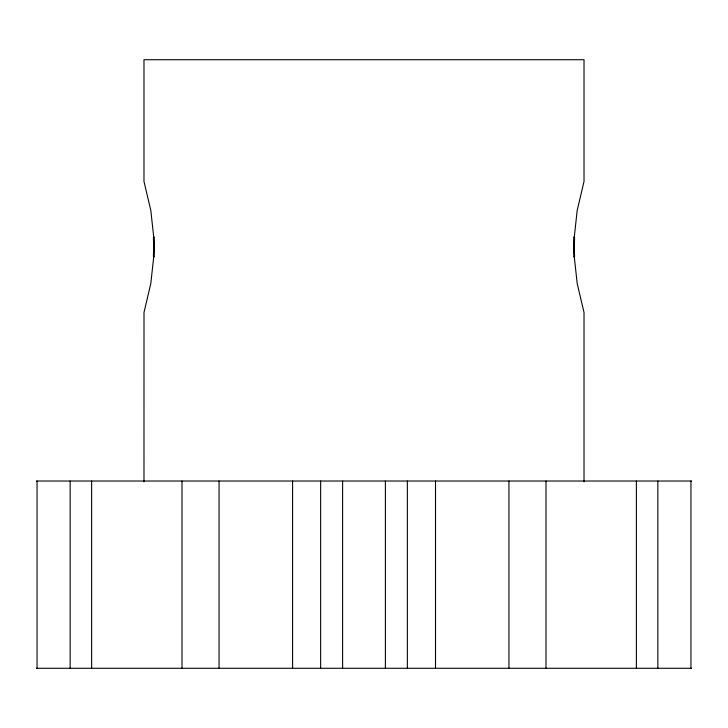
<?xml version="1.0" encoding="UTF-8"?>
<svg xmlns="http://www.w3.org/2000/svg" width="728" height="728" viewBox="0 0 728 728"><rect width="100%" height="100%" fill="white"/><g stroke="black" fill="none" stroke-linecap="round" stroke-linejoin="round"><path stroke-width="1.09" d="M153.744 256.647L150.823 283.438L144.007 312.43L143.98 481.863M574.255 237.292L577.177 210.501L584.02 181.436L584.02 59.723L143.98 59.723L143.98 181.436L150.823 210.501L153.744 237.292M36.409 481.026L691.591 481.026M36.4 668.277L691.6 668.277M574.255 256.647L577.177 283.438L584.02 312.503L584.02 481.863M690.945 481.026L690.945 668.277M657.857 481.026L657.857 668.277M636.381 481.026L636.381 668.277M546 481.026L546 668.277M508.945 481.026L508.945 668.277M435.508 481.026L435.508 668.277M407.352 481.026L407.352 668.277M385.385 481.026L385.385 668.277M342.615 481.026L342.615 668.277M320.648 481.026L320.648 668.277M292.592 481.026L292.592 668.277M219.055 481.026L219.055 668.277M182 481.026L182 668.277M91.628 481.026L91.628 668.277M70.143 481.026L70.143 668.277M37.055 481.026L37.055 668.277M573.8 256.884A62.653 19.146 -90 0 1 573.8 237.055M574.601 256.465A62.653 18.3 -90 0 1 574.62 237.483M154.2 237.055A62.653 19.146 -90 0 1 154.2 256.884M153.399 237.474A62.653 18.3 -90 0 1 153.381 256.456"/></g></svg>
